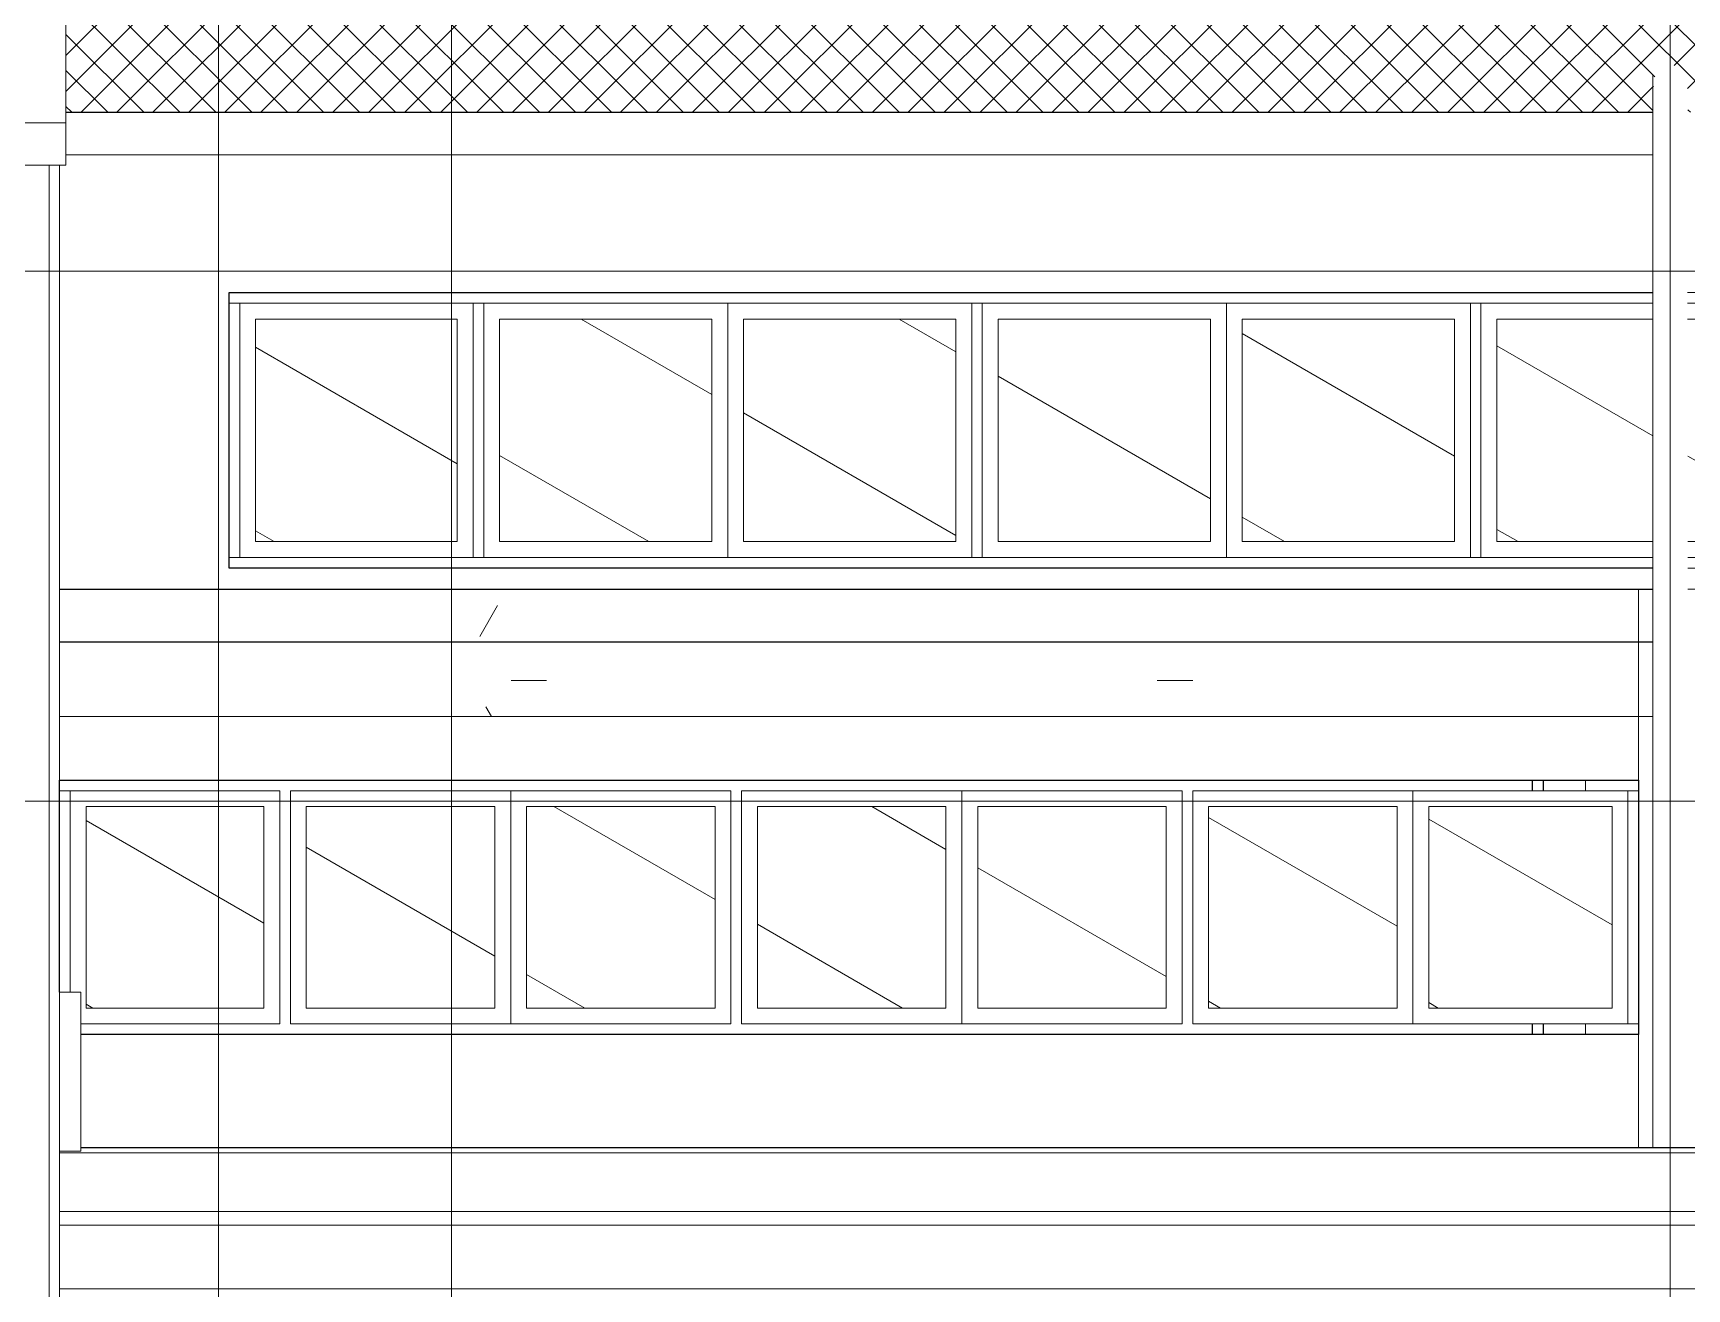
# Model space of a CAD drawing. Extents: x 692141 to 693595, y 1492301 to 1494225.
# Drawn here: x 692300.53 to 692308.34, y 1492380.41 to 1492386.34 of the extents above; entities that cross this region are included whole.
import ezdxf

# ---------------------------------------------------------------- set-up
doc = ezdxf.new("R2010")
doc.units = 0
doc.header["$MEASUREMENT"] = 0
doc.linetypes.add('Centre', pattern=[7937.5, 1587.5, -1190.625, 3968.75, -1190.625])
doc.linetypes.add('Grid Line', pattern=[5556.25, 3175, -793.75, 793.75, -793.75])
for name, color, linetype, lineweight in [('A-COLS', 52, 'Continuous', 5), ('A-FLOR', 192, 'Continuous', 5), ('A-FLOR-LEVL', 8, 'Grid Line', 5), ('A-GENM', 13, 'Continuous', 5), ('A-GLAZ', 151, 'Continuous', 5), ('A-GLAZ-CWMG', 51, 'Continuous', 5), ('A-WALL-PATT', 111, 'Continuous', 5), ('S-BEAM', 12, 'Continuous', 5), ('S-GRID', 1, 'Continuous', 5)]:
    doc.layers.add(name, color=color, linetype=linetype, lineweight=lineweight)
doc.layers.add('A-WALL', color=2, linetype='Continuous')

# ---------------------------------------------------------------- blocks, each defined once
blk = doc.blocks.new('M_Curtain Wall-Awning - M_Curtain Wall-Awning-106993-500_ELEVATION 4')
at = {"layer": 'A-GLAZ'}
h = blk.add_hatch(dxfattribs=at)
h.set_pattern_fill('FP_60', color=256, style=0, pattern_type=2)
h.set_pattern_definition([(150, (48765.708, 6850), (-374.9999999999999, -649.519052838329), [])])
h.paths.add_polyline_path([(48321.06488276528, 6925.000000000934), (49210.35059696392, 6925.000000000934), (49210.35059696392, 7875.000000000926), (48321.06488276528, 7875.000000000926), (48321.06488276528, 6985.714285801818)], flags=0)
at = {"layer": 'A-GLAZ', "color": 7}
for p, q in [((49285.35059696408, 7950.000000000934), (48246.06488276541, 7950.000000000934)), ((48246.06488276541, 7950.000000000934), (48246.06488276541, 6850.000000000933)), ((49285.35059696408, 6850.000000000933), (49285.35059696408, 7950.000000000934)), ((48321.06488276544, 7875.000000000938), (48321.06488276544, 6925.00000000094)), ((49210.35059696408, 7875.000000000938), (48321.06488276544, 7875.000000000938)), ((48321.06488276543, 6925.000000000936), (48321.06488276543, 7875.000000000938)), ((48321.06488276543, 7875.000000000938), (49210.35059696408, 7875.000000000938)), ((49210.35059696408, 6925.00000000094), (49210.35059696408, 7875.000000000938)), ((49210.35059696408, 7875.000000000938), (49210.35059696408, 6925.000000000936)), ((48321.06488276544, 6925.00000000094), (49210.35059696408, 6925.00000000094)), ((49210.35059696408, 6925.000000000936), (48321.06488276543, 6925.000000000936)), ((48246.06488276541, 6850.000000000933), (49285.35059696408, 6850.000000000933))]:
    blk.add_line(p, q, dxfattribs=at)
blk = doc.blocks.new('M_Curtain Wall-Awning - M_Curtain Wall-Awning-104987-500_ELEVATION 4')
at = {"layer": 'A-GLAZ'}
h = blk.add_hatch(dxfattribs=at)
h.set_pattern_fill('FP_61', color=256, style=0, pattern_type=2)
h.set_pattern_definition([(150, (43444.279, 6850), (-374.9999999999999, -649.519052838329), [])])
h.paths.add_polyline_path([(43024.63631146725, 6925.000000000934), (43863.92202597068, 6925.000000000934), (43863.92202597068, 7875.000000000926), (43024.63631146725, 7875.000000000926), (43024.63631146725, 7764.28571450433)], flags=0)
at = {"layer": 'A-GLAZ', "color": 7}
for p, q in [((43938.92202597084, 7950.000000000934), (42949.63631146739, 7950.000000000934)), ((42949.63631146739, 7950.000000000934), (42949.63631146739, 7000.00000000094)), ((43938.92202597084, 6850.000000000933), (43938.92202597084, 7950.000000000934)), ((43024.63631146742, 7875.000000000938), (43024.63631146742, 6925.00000000094)), ((43863.92202597085, 7875.000000000938), (43024.63631146742, 7875.000000000938)), ((43024.6363114674, 6925.000000000936), (43024.6363114674, 7875.000000000938)), ((43024.6363114674, 7875.000000000938), (43863.92202597085, 7875.000000000938)), ((43863.92202597085, 6925.00000000094), (43863.92202597085, 7875.000000000938)), ((43863.92202597085, 7875.000000000938), (43863.92202597085, 6925.000000000936)), ((43024.63631146742, 6925.00000000094), (43863.92202597085, 6925.00000000094)), ((43863.92202597085, 6925.000000000936), (43024.6363114674, 6925.000000000936)), ((42999.63631146736, 6850.000000000933), (43938.92202597084, 6850.000000000933))]:
    blk.add_line(p, q, dxfattribs=at)
blk = doc.blocks.new('Rectangular Mullion - 50 x 200mm-37002-500_ELEVATION 4')
at = {"layer": 'A-GLAZ-CWMG', "color": 7}
for p, q in [((42899.6363114674, 7950.000000000934), (42949.63631146739, 7950.000000000934)), ((42899.6363114674, 7950.000000000934), (42899.6363114674, 7000.000000000946)), ((42949.63631146739, 7950.000000000934), (42949.63631146739, 7000.000000000946))]:
    blk.add_line(p, q, dxfattribs=at)
blk = doc.blocks.new('M_Curtain Wall-Awning - M_Curtain Wall-Awning-104986-500_ELEVATION 4')
at = {"layer": 'A-GLAZ'}
h = blk.add_hatch(dxfattribs=at)
h.set_pattern_fill('FP_96', color=256, style=0, pattern_type=2)
h.set_pattern_definition([(150, (49792.49299999999, 6850), (-374.9999999999999, -649.519052838329), [])])
h.paths.add_polyline_path([(49360.35059711633, 6925.000000000934), (50224.63631131496, 6925.000000000934), (50224.63631131496, 7875.000000000926), (49360.35059711633, 7875.000000000926), (49360.35059711633, 7010.714285802002)], flags=0)
at = {"layer": 'A-GLAZ', "color": 7}
for p, q in [((50299.63631131512, 7950.000000000934), (49285.35059711647, 7950.000000000934)), ((49285.35059711647, 7950.000000000934), (49285.35059711647, 6850.000000000933)), ((50299.63631131512, 6850.000000000933), (50299.63631131512, 7950.000000000934)), ((49360.35059711649, 7875.000000000938), (49360.35059711649, 6925.00000000094)), ((50224.63631131513, 7875.000000000938), (49360.35059711649, 7875.000000000938)), ((49360.35059711647, 6925.000000000936), (49360.35059711647, 7875.000000000938)), ((49360.35059711647, 7875.000000000938), (50224.63631131513, 7875.000000000938)), ((50224.63631131513, 6925.00000000094), (50224.63631131513, 7875.000000000938)), ((50224.63631131513, 7875.000000000938), (50224.63631131513, 6925.000000000936)), ((49360.35059711649, 6925.00000000094), (50224.63631131513, 6925.00000000094)), ((50224.63631131513, 6925.000000000936), (49360.35059711647, 6925.000000000936)), ((49285.35059711647, 6850.000000000933), (50299.63631131512, 6850.000000000933))]:
    blk.add_line(p, q, dxfattribs=at)
blk = doc.blocks.new('Rectangular Mullion - 50 x 200mm-37003-500_ELEVATION 4')
at = {"layer": 'A-GLAZ-CWMG', "color": 7}
for p, q in [((65999.63631146737, 7950.000000000934), (66049.63631146737, 7950.000000000934)), ((65999.63631146737, 6850.000000000933), (65999.63631146737, 7950.000000000934)), ((66049.63631146737, 6850.000000000933), (66049.63631146737, 7950.000000000934)), ((66049.63631146737, 6850.000000000933), (65999.63631146737, 6850.000000000933))]:
    blk.add_line(p, q, dxfattribs=at)
blk = doc.blocks.new('HAVI-DC_R19_AR_102_MEZZANINE FLOOR_rvt-2-500_ELEVATION 4')
at = {"layer": 'A-WALL', "color": 7}
for p, q in [((50416.93631146248, 8650), (42899.63631146738, 8650)), ((42899.6363114674, 7000.000000000906), (42899.6363114674, 8000.000000000934)), ((42899.6363114674, 8000.000000000934), (50349.63631146753, 8000.000000000934)), ((50349.63631146753, 8000.000000000934), (50349.63631146753, 6800.000000000934)), ((50349.63631146753, 6800.000000000934), (42999.63631146736, 6800.000000000934))]:
    blk.add_line(p, q, dxfattribs=at)
at = {"lineweight": 5}
for name, p in [('Rectangular Mullion - 50 x 200mm-37002-500_ELEVATION 4', (0, 0)), ('M_Curtain Wall-Awning - M_Curtain Wall-Awning-104987-500_ELEVATION 4', (0, 0)), ('M_Curtain Wall-Awning - M_Curtain Wall-Awning-106993-500_ELEVATION 4', (-4257.14285679458, 0)), ('M_Curtain Wall-Awning - M_Curtain Wall-Awning-106993-500_ELEVATION 4', (-3217.857142595939, 0)), ('M_Curtain Wall-Awning - M_Curtain Wall-Awning-106993-500_ELEVATION 4', (-2128.571428397292, 0)), ('M_Curtain Wall-Awning - M_Curtain Wall-Awning-106993-500_ELEVATION 4', (-1089.285714198652, 0)), ('M_Curtain Wall-Awning - M_Curtain Wall-Awning-106993-500_ELEVATION 4', (0, 0)), ('M_Curtain Wall-Awning - M_Curtain Wall-Awning-104986-500_ELEVATION 4', (0, 0)), ('Rectangular Mullion - 50 x 200mm-37003-500_ELEVATION 4', (-15699.99999999985, 0))]:
    blk.add_blockref(name, p, dxfattribs=at)
blk = doc.blocks.new('M_Curtain Wall-Awning - M_Curtain Wall-Awning-V149-500_ELEVATION 4')
at = {"layer": 'A-GLAZ'}
h = blk.add_hatch(dxfattribs=at)
h.set_pattern_fill('FP_107', color=256, style=0, pattern_type=2)
h.set_pattern_definition([(150, (50169.371, 9050), (-374.9999999999999, -649.519052838329), [])])
h.paths.add_polyline_path([(50657.52897224083, 9125), (50657.52897224083, 10174.99999999997), (50582.33631146235, 10174.99999999997), (50582.33631146235, 9125)], flags=0)
h.paths.add_polyline_path([(49681.21302309303, 9125), (50416.93631146236, 9125), (50416.93631146236, 10174.99999999997), (49681.21302309303, 10174.99999999997), (49681.21302309303, 10101.31594914751)], flags=0)
at = {"layer": 'A-GLAZ', "color": 7}
for p, q in [((50417.89121009197, 10250), (49606.21302309318, 10250)), ((49606.21302309318, 10250), (49606.21302309318, 9050)), ((50732.52897224099, 10250), (50581.38141283302, 10250)), ((50732.52897224099, 9050), (50732.52897224099, 10250)), ((49681.21302309319, 10175), (49681.21302309319, 9125.000000000007)), ((50417.93112729953, 10175), (49681.21302309319, 10175)), ((49681.21302309318, 9125.000000000002), (49681.21302309318, 10175)), ((49681.21302309318, 10175), (50417.93112729953, 10175)), ((50657.528972241, 10175), (50581.34149562549, 10175)), ((50581.34149562549, 10175), (50657.528972241, 10175)), ((50657.528972241, 9125.000000000007), (50657.528972241, 10175)), ((50657.528972241, 10175), (50657.528972241, 9125.000000000002)), ((49681.21302309319, 9125.000000000007), (50416.93631146249, 9125.000000000007)), ((50416.93631146249, 9125.000000000002), (49681.21302309318, 9125.000000000002)), ((50582.33631146248, 9125.000000000007), (50657.528972241, 9125.000000000007)), ((50657.528972241, 9125.000000000002), (50582.33631146248, 9125.000000000002)), ((49606.21302309318, 9050), (50416.93631146248, 9050)), ((50582.33631146247, 9050), (50732.52897224099, 9050))]:
    blk.add_line(p, q, dxfattribs=at)
blk = doc.blocks.new('M_Curtain Wall-Awning - M_Curtain Wall-Awning-V147-500_ELEVATION 4')
at = {"layer": 'A-GLAZ'}
h = blk.add_hatch(dxfattribs=at)
h.set_pattern_fill('FP_105', color=256, style=0, pattern_type=2)
h.set_pattern_definition([(150, (59567.399, 9050), (-374.9999999999999, -649.519052838329), [])])
h.paths.add_polyline_path([(60068.05656542337, 9125), (60068.05656542337, 10174.99999999997), (59066.74061627554, 10174.99999999997), (59066.74061627554, 9125), (59804.04692431461, 9125)], flags=0)
at = {"layer": 'A-GLAZ', "color": 7}
for p, q in [((60143.05656542351, 10250), (58991.74061627569, 10250)), ((58991.74061627569, 10250), (58991.74061627569, 9050)), ((60143.05656542351, 9050), (60143.05656542351, 10250)), ((59066.74061627571, 10175), (59066.74061627571, 9125.000000000007)), ((60068.05656542352, 10175), (59066.74061627571, 10175)), ((59066.7406162757, 9125.000000000002), (59066.7406162757, 10175)), ((59066.7406162757, 10175), (60068.05656542352, 10175)), ((60068.05656542352, 9125.000000000007), (60068.05656542352, 10175)), ((60068.05656542352, 10175), (60068.05656542352, 9125.000000000002)), ((59066.74061627571, 9125.000000000007), (60068.05656542352, 9125.000000000007)), ((60068.05656542352, 9125.000000000002), (59066.7406162757, 9125.000000000002)), ((58991.74061627569, 9050), (60143.05656542351, 9050))]:
    blk.add_line(p, q, dxfattribs=at)
blk = doc.blocks.new('Rectangular Mullion - 50 x 200mm-121005-500_ELEVATION 4')
at = {"layer": 'A-GLAZ-CWMG', "color": 7}
for p, q in [((43699.63327704932, 10250), (43699.63327704932, 10300)), ((44875.94922650192, 10300), (43699.63327704932, 10300)), ((44875.94922650192, 10250), (43699.63327704932, 10250))]:
    blk.add_line(p, q, dxfattribs=at)
blk = doc.blocks.new('Rectangular Mullion - 50 x 200mm-V153-500_ELEVATION 4')
at = {"layer": 'A-GLAZ-CWMG', "color": 7}
for p, q in [((50417.86459862031, 10300), (49581.21302309318, 10300)), ((50417.89121009201, 10250), (49581.21302309318, 10250)), ((50757.52897224099, 10250), (50581.38141283306, 10250)), ((50757.52897224099, 10300), (50581.40802430475, 10300))]:
    blk.add_line(p, q, dxfattribs=at)
blk = doc.blocks.new('Rectangular Mullion - 50 x 200mm-V151-500_ELEVATION 4')
at = {"layer": 'A-GLAZ-CWMG', "color": 7}
for p, q in [((60168.05656542351, 10300), (58991.7406162757, 10300)), ((60168.05656542351, 10250), (58991.7406162757, 10250))]:
    blk.add_line(p, q, dxfattribs=at)
blk = doc.blocks.new('Rectangular Mullion - 50 x 200mm-V152-500_ELEVATION 4')
at = {"layer": 'A-GLAZ-CWMG', "color": 7}
for p, q in [((58991.7406162757, 10300), (57815.42466712788, 10300)), ((58991.7406162757, 10250), (57815.42466712788, 10250))]:
    blk.add_line(p, q, dxfattribs=at)
blk = doc.blocks.new('Rectangular Mullion - 50 x 200mm-V156-500_ELEVATION 4')
at = {"layer": 'A-GLAZ-CWMG', "color": 7}
for p, q in [((49581.21302309318, 9050), (50416.9363114625, 9050)), ((49581.21302309318, 9000), (50416.9363114625, 9000)), ((50582.33631146249, 9050), (50757.52897224099, 9050)), ((50582.33631146249, 9000), (50757.52897224099, 9000))]:
    blk.add_line(p, q, dxfattribs=at)
blk = doc.blocks.new('Rectangular Mullion - 50 x 200mm-122652-500_ELEVATION 4')
at = {"layer": 'A-GLAZ-CWMG', "color": 7}
for p, q in [((61344.37251457132, 9050), (62520.68846371913, 9050)), ((61344.37251457132, 9000), (62520.68846371913, 9000))]:
    blk.add_line(p, q, dxfattribs=at)
blk = doc.blocks.new('Rectangular Mullion - 50 x 200mm-V155-500_ELEVATION 4')
at = {"layer": 'A-GLAZ-CWMG', "color": 7}
for p, q in [((57815.42466712788, 9050), (58991.7406162757, 9050)), ((57815.42466712788, 9000), (58991.7406162757, 9000))]:
    blk.add_line(p, q, dxfattribs=at)
blk = doc.blocks.new('Rectangular Mullion - 50 x 200mm-75960-500_ELEVATION 4')
at = {"layer": 'A-GLAZ-CWMG', "color": 7}
for p, q in [((43699.63327704932, 10250), (43749.63327704931, 10250)), ((43699.63327704932, 10250), (43699.63327704932, 9050)), ((43749.63327704931, 10250), (43749.63327704931, 9050)), ((43749.63327704931, 9050), (43699.63327704932, 9050))]:
    blk.add_line(p, q, dxfattribs=at)
blk = doc.blocks.new('M_Curtain Wall-Awning - M_Curtain Wall-Awning-121571-500_ELEVATION 4')
at = {"layer": 'A-GLAZ'}
h = blk.add_hatch(dxfattribs=at)
h.set_pattern_fill('FP_108', color=256, style=0, pattern_type=2)
h.set_pattern_definition([(150, (44300.291, 9050), (-374.9999999999999, -649.519052838329), [])])
h.paths.add_polyline_path([(44775.94922650176, 9125), (44775.94922650176, 10174.99999999997), (43824.63327704913, 10174.99999999997), (43824.63327704913, 9125)], flags=0)
at = {"layer": 'A-GLAZ', "color": 7}
for p, q in [((44850.94922650191, 10250), (43749.6332770493, 10250)), ((43749.6332770493, 10250), (43749.6332770493, 9050)), ((44850.94922650191, 9050), (44850.94922650191, 10250)), ((43824.63327704931, 10175), (43824.63327704931, 9125.000000000007)), ((44775.94922650192, 10175), (43824.63327704931, 10175)), ((43824.6332770493, 9125.000000000002), (43824.6332770493, 10175)), ((43824.6332770493, 10175), (44775.94922650192, 10175)), ((44775.94922650192, 9125.000000000007), (44775.94922650192, 10175)), ((44775.94922650192, 10175), (44775.94922650192, 9125.000000000002)), ((43824.63327704931, 9125.000000000007), (44775.94922650192, 9125.000000000007)), ((44775.94922650192, 9125.000000000002), (43824.6332770493, 9125.000000000002)), ((43749.6332770493, 9050), (44850.94922650191, 9050))]:
    blk.add_line(p, q, dxfattribs=at)
blk = doc.blocks.new('Rectangular Mullion - 50 x 200mm-121010-500_ELEVATION 4')
at = {"layer": 'A-GLAZ-CWMG', "color": 7}
for p, q in [((43699.63327704932, 9000), (43699.63327704932, 9050)), ((43699.63327704932, 9050), (44875.94922650192, 9050)), ((43699.63327704932, 9000), (44875.94922650192, 9000))]:
    blk.add_line(p, q, dxfattribs=at)
blk = doc.blocks.new('HAVI-DC_R19_AR_103_LEVEL 2 FLOOR_rvt-2-500_ELEVATION 4')
at = {"layer": 'A-FLOR', "color": 7}
for p, q in [((42899.63631146737, 8900), (50416.93631146246, 8900)), ((50416.93631146246, 8650), (42899.63631146737, 8650))]:
    blk.add_line(p, q, dxfattribs=at)
at = {"layer": 'A-WALL', "color": 7}
for p, q in [((43699.63327704931, 9000), (43699.63327704931, 10300)), ((43699.63327704931, 10300), (50417.86459862028, 10300)), ((50416.93631146248, 9000), (43699.63327704931, 9000)), ((42899.63631146738, 8899.99999999991), (50416.93631146246, 8899.99999999991))]:
    blk.add_line(p, q, dxfattribs=at)
at = {"lineweight": 5}
for name, p in [('Rectangular Mullion - 50 x 200mm-121005-500_ELEVATION 4', (0, 0)), ('Rectangular Mullion - 50 x 200mm-75960-500_ELEVATION 4', (0, 0)), ('M_Curtain Wall-Awning - M_Curtain Wall-Awning-121571-500_ELEVATION 4', (0, 0)), ('Rectangular Mullion - 50 x 200mm-V152-500_ELEVATION 4', (-12939.47544062597, 0)), ('M_Curtain Wall-Awning - M_Curtain Wall-Awning-V147-500_ELEVATION 4', (-14090.79138977377, 0)), ('Rectangular Mullion - 50 x 200mm-V151-500_ELEVATION 4', (-12939.47544062596, 0)), ('M_Curtain Wall-Awning - M_Curtain Wall-Awning-V147-500_ELEVATION 4', (-12939.47544062595, 0)), ('Rectangular Mullion - 50 x 200mm-V152-500_ELEVATION 4', (-10586.84354233033, 0)), ('M_Curtain Wall-Awning - M_Curtain Wall-Awning-V147-500_ELEVATION 4', (-11738.15949147814, 0)), ('Rectangular Mullion - 50 x 200mm-V151-500_ELEVATION 4', (-10586.84354233033, 0)), ('M_Curtain Wall-Awning - M_Curtain Wall-Awning-V147-500_ELEVATION 4', (-10586.84354233032, 0)), ('Rectangular Mullion - 50 x 200mm-V153-500_ELEVATION 4', (0, 0)), ('M_Curtain Wall-Awning - M_Curtain Wall-Awning-V149-500_ELEVATION 4', (0, 0)), ('Rectangular Mullion - 50 x 200mm-121010-500_ELEVATION 4', (0, 0)), ('Rectangular Mullion - 50 x 200mm-V155-500_ELEVATION 4', (-12939.47544062597, 0)), ('Rectangular Mullion - 50 x 200mm-122652-500_ELEVATION 4', (-15292.10733892126, 0)), ('Rectangular Mullion - 50 x 200mm-V155-500_ELEVATION 4', (-10586.84354233033, 0)), ('Rectangular Mullion - 50 x 200mm-122652-500_ELEVATION 4', (-12939.47544062563, 0)), ('Rectangular Mullion - 50 x 200mm-V156-500_ELEVATION 4', (0, 0))]:
    blk.add_blockref(name, p, dxfattribs=at)
blk = doc.blocks.new('HAVI-DC_R19_AR_120_STRUCTURE_rvt-2-500_ELEVATION 4')
at = {"layer": 'S-BEAM'}
h = blk.add_hatch(dxfattribs=at)
h.set_pattern_fill('FP_109', color=256, style=0, pattern_type=2)
h.set_pattern_definition([(0, (212730.054, 1200), (4064, 1016), [167.64, -2880.36, 167.64, -2880.36, -16256]), (0, (212730.054, 1200), (4064, 1016), [-6096, 167.64, -5928.36, 167.64, -2880.36, -7112]), (0, (212730.054, 1200), (4064, 1016), [-15240, 167.64, -1864.36, 167.64, -4912.36]), (120, (214254.054, 1708), (-2911.881810244989, 3011.527240979959), [167.64, -2880.36, 167.64, -2880.36, -16256]), (120, (214254.054, 1708), (-2911.881810244989, 3011.527240979959), [-6095.999999999999, 167.64, -5928.359999999999, 167.64, -2880.36, -7111.999999999999]), (120, (214254.054, 1708), (-2911.881810244989, 3011.527240979959), [-15240, 167.64, -1864.36, 167.64, -4912.359999999999]), (240, (214762.054, 3740), (-1152.118189755009, -4027.527240979959), [167.64, -2880.36, 167.64, -2880.36, -16256]), (240, (214762.054, 3740), (-1152.118189755009, -4027.527240979959), [-6096, 167.64, -5928.36, 167.64, -2880.36, -7112]), (240, (214762.054, 3740), (-1152.118189755009, -4027.527240979959), [-15240, 167.64, -1864.36, 167.64, -4912.36])])
h.paths.add_polyline_path([(59649.56025583679, 8299.999999999984), (60067.18998852181, 8299.999999999984), (60445.93319183488, 8900.000000000022), (50582.33631146234, 8900.000000000022), (50582.33631146234, 8299.999999999984), (59520.2334240425, 8299.999999999984)], flags=0)
h.paths.add_polyline_path([(66099.63631146718, 8299.999999999984), (66099.63631146718, 8900.000000000022), (64553.33943109457, 8900.000000000022), (64932.08263440667, 8299.999999999984), (66083.77043708453, 8299.999999999984)], flags=0)
h.paths.add_polyline_path([(42899.6363114671, 8299.999999999984), (50416.93631146233, 8299.999999999984), (50416.93631146233, 8900.000000000022), (42899.6363114671, 8900.000000000022), (42899.6363114671, 8893.673849618533)], flags=0)
h.paths.add_polyline_path([(64631.31600888485, 8299.999999999984), (64736.51093957786, 8299.999999999984), (64357.76773626576, 8900.000000000022), (60641.50488666382, 8900.000000000022), (60262.76168335074, 8299.999999999984), (64513.83955889204, 8299.999999999984)], flags=0)
at = {"layer": 'S-BEAM', "color": 7}
for p, q in [((42899.63631146738, 8899.999999999998), (50416.93631146246, 8899.999999999998)), ((50416.93631146248, 8299.999999999998), (42899.63631146738, 8299.999999999998))]:
    blk.add_line(p, q, dxfattribs=at)
blk = doc.blocks.new('M_Rectangular Column - 200 x 300mm-1141244-500_ELEVATION 4')
at = {"layer": 'A-COLS'}
for p, q in [((50349.63631146752, 8900.000000000002), (50416.9363114625, 8900.000000000002)), ((50349.63631146752, 8900.000000000002), (50349.63631146752, 6266.47714666522)), ((50582.33631146249, 8900.000000000002), (50649.63631146752, 8900.000000000002)), ((50649.63631146752, 6266.47714666522), (50649.63631146752, 8900.000000000002))]:
    blk.add_line(p, q, dxfattribs=at)
blk = doc.blocks.new('FACADE ELE 01 - FACADE ELE 01-146035-500_ELEVATION 4')
at = {"layer": 'A-WALL-PATT'}
h = blk.add_hatch(dxfattribs=at)
h.set_pattern_fill('FP_43', color=47, style=0, pattern_type=2)
h.set_pattern_definition([(0, (49899.636, -10299.629), (0, 90), []), (90, (49899.636, -10299.629), (-90, 5.51091059616309e-15), [])])
h.paths.add_polyline_path([(49849.63631146763, 6800.000000000949), (49899.6363114676, 6800.000000000949), (49899.6363114676, 6850.000000000903), (49849.63631146763, 6850.000000000903)], flags=0)
h.paths.add_polyline_path([(49849.63631146763, 7950.00000000093), (49899.6363114676, 7950.00000000093), (49899.6363114676, 8000.000000000953), (49849.63631146763, 8000.000000000953)], flags=0)
at = {"layer": 'A-WALL', "color": 7}
for p, q in [((49849.63631146826, 7950.00000000093), (49849.63631146826, 8000.000000000933)), ((49849.63631146817, 7950.000000000934), (49849.63631146817, 8000.000000000939)), ((49849.63631146779, 7950.000000000942), (49849.63631146779, 8000.000000000945)), ((49849.63631146791, 7950.00000000093), (49849.63631146791, 8000.000000000933)), ((49899.63631146826, 8000.000000000933), (49899.63631146826, 7950.00000000093)), ((49899.63631146817, 8000.000000000936), (49899.63631146817, 7950.000000000932)), ((49899.63631146778, 8000.000000000945), (49899.63631146778, 7950.000000000943)), ((49899.63631146791, 8000.000000000934), (49899.63631146791, 7950.00000000093)), ((49849.63631146824, 6800.00000000095), (49849.63631146824, 6850.00000000091)), ((49849.63631146816, 6800.000000000952), (49849.63631146816, 6850.000000000913)), ((49849.63631146779, 6800.000000000957), (49849.63631146779, 6850.000000000917)), ((49849.63631146795, 6800.000000000948), (49849.63631146794, 6850.000000000909)), ((49899.63631146823, 6850.00000000091), (49899.63631146823, 6800.000000000949)), ((49899.63631146815, 6850.000000000911), (49899.63631146815, 6800.000000000953)), ((49899.63631146778, 6850.000000000917), (49899.63631146778, 6800.000000000957)), ((49899.63631146794, 6850.000000000909), (49899.63631146795, 6800.000000000948))]:
    blk.add_line(p, q, dxfattribs=at)
blk = doc.blocks.new('METAL SHEET WINDOW OPENING - 5000 x 0600-248178-500_ELEVATION 4')
at = {"layer": 'A-GENM', "color": 7}
for p, q in [((42649.6363114673, 6250.000000000939), (42649.6363114673, 7000.000000000934)), ((42649.63631146735, 6350.000000000934), (42649.63631146735, 6950.000000000934)), ((42899.63631146728, 7000.000000000934), (42999.63631146731, 7000.000000000934)), ((42999.63631146731, 7000.000000000934), (42999.63631146731, 6250.000000000939)), ((42999.63631146736, 6300.00000000094), (42999.63631146736, 6950.000000000934)), ((42999.63631146731, 6250.000000000939), (42899.63631146728, 6250.000000000939))]:
    blk.add_line(p, q, dxfattribs=at)
blk = doc.blocks.new('Walls 2 - Walls 2-316770-500_ELEVATION 4')
at = {"layer": 'A-WALL-PATT'}
h = blk.add_hatch(dxfattribs=at)
h.set_pattern_fill('FP_50', color=49, style=0, pattern_type=2)
h.set_pattern_definition([(45, (266899.66, 0), (-84.8528137423857, 84.8528137423857), []), (135, (266899.66, 0), (-84.8528137423857, -84.85281374238569), [])])
h.paths.add_polyline_path([(165725.033616764, 9099.999999999663), (159938.7526985987, 9422.33144578243), (160166.8933036091, 9099.999999999663), (164466.1054704802, 9099.999999999663)], flags=0)
h.paths.add_polyline_path([(109518.5247337433, 9099.999999999663), (111964.2575772016, 9099.999999999663), (110500.3483715241, 11168.30331996044), (109035.9069201185, 9099.999999999663), (109439.2276390238, 9099.999999999663)], flags=0)
h.paths.add_polyline_path([(99575.62917185752, 9099.999999999663), (108833.2465033203, 9099.999999999663), (110431.2569855498, 11347.14811610698), (110451.3893613049, 11360.12131372091), (110491.6162692514, 11378.03770539385), (110535.4815488925, 11369.04402118268), (110573.4719991573, 11343.44292353153), (110613.2310564947, 11295.11208163809), (112166.893303609, 9099.999999999663), (122416.9363114623, 9099.999999999663), (122422.0920828179, 11304.83352235996), (122434.280801053, 11333.57159757265), (122465.2814898869, 11364.3526064163), (122487.866874337, 11372.89807580033), (122511.4057485874, 11372.89807580037), (122533.9911330375, 11364.35260641644), (122553.7932941595, 11347.93515054572), (122569.2079786273, 11324.9028557513), (122578.9863803801, 11296.52298055726), (122582.3363114623, 11269.05679897658), (122582.3363114623, 9099.999999999663), (132833.2465033204, 9099.999999999663), (134081.3427552906, 10862.74826084876), (49899.63631146726, 15552.18721658816), (49899.63631146726, 14546.68701532904), (32099.64734712276, 14546.68701532904), (32099.64734712276, 12231.99238689879), (32479.64734712274, 12231.99238689879), (32479.64734712274, 12057.47501844791), (42369.6363114671, 12057.47501844791), (42369.6363114671, 12231.99238689883), (42929.63631146718, 12231.99238689883), (42929.63631146718, 11150.00000000003), (50416.93631146233, 11150.00000000003), (50422.09208281825, 11304.83352236068), (50434.28080105393, 11333.57159757383), (50465.281489887, 11364.3526064163), (50487.86687433705, 11372.89807580044), (50511.40574858748, 11372.8980758004), (50533.99113303752, 11364.35260641637), (50553.79329415954, 11347.93515054572), (50569.2079786274, 11324.90285575126), (50578.98638038018, 11296.52298055719), (50582.33631146234, 11239.82652702776), (50582.33631146234, 11150.00000000003), (61866.22020425883, 11150.00000000003), (61966.94550729638, 11301.06777850591), (61997.14501371959, 11322.75017457541), (62029.28265719483, 11332.99879199162), (62059.48216361817, 11330.57749624065), (62084.10102681731, 11315.77833132467), (62100.16984855504, 11290.38629494489), (62105.750491779, 11257.4640414353), (62095.71540026084, 11211.10251214242), (62068.16693325013, 11150.00000000003), (62937.48072384544, 11150.00000000003), (62899.10277437821, 11220.98248044986), (62893.52213115423, 11257.46404143513), (62899.10277437823, 11290.38629494489), (62915.17159611599, 11315.77833132481), (62943.90868069955, 11330.90768150253), (62969.98996573844, 11332.99879199159), (63002.12760921371, 11322.75017457537), (63032.32711563678, 11301.06777850595), (63074.06582815055, 11243.44578068922), (63133.05241867427, 11150.00000000003), (66099.63631146724, 11150.00000000003), (66099.6363114672, 12600.00000000005), (74899.63631066507, 12600.00000000005), (74899.6363106651, 9099.999999999663), (84572.18092627234, 9099.999999999663), (85969.561560856, 11302.94603136955), (85997.14501371968, 11322.75017457551), (86029.28265719484, 11332.99879199166), (86059.48216361826, 11330.57749624072), (86084.1010268173, 11315.77833132485), (86100.16984855503, 11290.38629494499), (86105.75049177906, 11257.46404143523), (86095.71540026092, 11211.10251214239), (86077.27075843433, 11174.52140533927), (84767.75262110129, 9099.999999999663), (88231.52000182866, 9099.999999999663), (86899.10277437826, 11220.98248044968), (86893.52213115424, 11257.4640414353), (86899.10277437823, 11290.38629494499), (86915.17159611596, 11315.77833132485), (86939.79045931506, 11330.57749624076), (86969.98996573802, 11332.99879199173), (87016.18214631766, 11312.65941230302), (87032.32711563677, 11301.06777850605), (87074.06582815057, 11243.44578068926), (88427.09169665749, 9099.999999999663), (98416.93631146228, 9099.999999999663), (98422.09208281749, 11304.83352235881), (98434.28080105287, 11333.57159757241), (98465.28148988695, 11364.35260641633), (98487.866874337, 11372.8980758004), (98511.40574858742, 11372.89807580044), (98533.99113303746, 11364.35260641637), (98553.79329415949, 11347.93515054568), (98569.20797862735, 11324.90285575123), (98578.98638038014, 11296.52298055723), (98582.33631146229, 11269.0567989764), (98582.33631146229, 9099.999999999663), (99453.05272110083, 9099.999999999663)], flags=0)
h.paths.add_polyline_path([(159964.2575772017, 9099.999999999663), (159727.7995432287, 9434.082834372779), (157365.6204265807, 9565.670743884175), (157035.9069201187, 9099.999999999663), (159756.3128359027, 9099.999999999663)], flags=0)
h.paths.add_polyline_path([(156833.2465033204, 9099.999999999663), (157170.6500664448, 9576.531792449972), (146582.3363114622, 10166.36601054505), (146582.3363114622, 9099.999999999663), (156616.4510795178, 9099.999999999663)], flags=0)
h.paths.add_polyline_path([(145637.1689076169, 9099.999999999663), (146416.9363114623, 9099.999999999663), (146416.9363114623, 10175.57980812701), (134953.6436132292, 10814.15573644956), (136166.893303609, 9099.999999999663), (145626.9349321704, 9099.999999999663)], flags=0)
h.paths.add_polyline_path([(135732.8838347653, 9099.999999999663), (135964.2575772016, 9099.999999999663), (134742.6904578592, 10825.90712503998), (134276.3131154265, 10851.88721228307), (133035.9069201186, 9099.999999999663), (135684.0393702846, 9099.999999999663)], flags=0)
at = {"layer": 'A-WALL', "color": 7}
blk.add_line((42929.63631146728, 11150), (50417.41220360145, 11150), dxfattribs=at)

msp = doc.modelspace()

# ---------------------------------------------------------------- hatches: boundary and pattern name
at = {"layer": 'A-WALL-PATT'}
h = msp.add_hatch(dxfattribs=at)
h.set_pattern_fill('FP_33', color=8, scale=0.001, style=0, pattern_type=2)
h.set_pattern_definition([(90, (692295.6080524233, 1492376.213383746), (-0.5, 3.061616997868383e-17), [])])
h.paths.add_polyline_path([(692300.4080527348, 1492378.913383747), (692300.6580527348, 1492378.913383747), (692300.6580527348, 1492385.713383746), (692300.4080527348, 1492385.713383746), (692300.4080527348, 1492379.007072163)], flags=0)

# ---------------------------------------------------------------- linework, layer by layer
at = {"layer": 'A-FLOR-LEVL', "linetype": 'Centre'}
for p, q in [((692278.3000830481, 1492385.213383747), (692547.7862502306, 1492385.213383747)), ((692278.3000830481, 1492382.713383747), (692547.7862502306, 1492382.713383747))]:
    msp.add_line(p, q, dxfattribs=at)
at = {"layer": 'A-WALL-PATT', "color": 8}
for p, q in [((692300.6880527348, 1492385.914147714), (692300.6880527348, 1492387.049750566)), ((692308.1753527347, 1492386.141226093), (692308.1753527347, 1492381.079860893)), ((692300.6880527348, 1492385.963383746), (692308.175828627, 1492385.963383746)), ((692289.6780637704, 1492385.913383747), (692300.6880527348, 1492385.913383747)), ((692300.1280527348, 1492385.914147714), (692300.6880527348, 1492385.914147714)), ((692300.6880527348, 1492385.713383746), (692300.6880527348, 1492385.914147714)), ((692300.6880527348, 1492385.713383746), (692300.6880527348, 1492385.913383747)), ((692308.1759350728, 1492385.763383746), (692300.6880527348, 1492385.763383746)), ((692300.6880527348, 1492385.713383746), (692289.6780637704, 1492385.713383746)), ((692300.6880527348, 1492385.713383746), (692300.1280527348, 1492385.713383746)), ((692300.6580527348, 1492385.713383746), (692300.6580527348, 1492378.913383747)), ((692300.6580527348, 1492385.213383746), (692300.6580527348, 1492382.813383746)), ((692307.8580527349, 1492382.813383746), (692307.8580527349, 1492382.763383747)), ((692307.8580527349, 1492382.813383746), (692307.8580527349, 1492382.763383747)), ((692307.8580527349, 1492381.663383747), (692307.8580527349, 1492381.613383746)), ((692307.8580527349, 1492381.663383747), (692307.8580527349, 1492381.613383746)), ((692300.6580527348, 1492381.063383746), (692300.6580527348, 1492381.055860893)), ((692300.6580527348, 1492380.778383747), (692300.6580527348, 1492381.063383746)), ((692328.7580527348, 1492381.055860893), (692300.6580527348, 1492381.055860893)), ((692300.7580527348, 1492381.079860893), (692328.7580527348, 1492381.079860893)), ((692328.7580527348, 1492381.078383747), (692300.7580527348, 1492381.078383747)), ((692300.6580527348, 1492380.713383747), (692300.6580527348, 1492380.778383747)), ((692328.7080527348, 1492380.778383747), (692300.6580527348, 1492380.778383747)), ((692328.7580527348, 1492380.778383747), (692300.6580527348, 1492380.778383747)), ((692300.6580527348, 1492380.413383747), (692300.6580527348, 1492380.713383747)), ((692328.7580527348, 1492380.713383747), (692300.6580527348, 1492380.713383747)), ((692328.7080527348, 1492380.713383747), (692300.6580527348, 1492380.713383747)), ((692328.7580527348, 1492380.413383747), (692300.6580527348, 1492380.413383747))]:
    msp.add_line(p, q, dxfattribs=at)
at = {"layer": 'S-GRID', "linetype": 'Grid Line'}
for p, q in [((692301.4081710421, 1492359.597277335), (692301.4081710421, 1492428.913383747)), ((692302.5080527348, 1492359.597277335), (692302.5080527348, 1492428.913383747)), ((692308.2580527348, 1492366.092463748), (692308.2580527348, 1492428.913383747))]:
    msp.add_line(p, q, dxfattribs=at)

# ---------------------------------------------------------------- block references
at = {"layer": 'A-WALL-PATT', "color": 8, "xscale": 0.001, "yscale": 0.001, "zscale": 0.001}
for name in ['FACADE ELE 01 - FACADE ELE 01-146035-500_ELEVATION 4', 'Walls 2 - Walls 2-316770-500_ELEVATION 4', 'HAVI-DC_R19_AR_103_LEVEL 2 FLOOR_rvt-2-500_ELEVATION 4', 'HAVI-DC_R19_AR_120_STRUCTURE_rvt-2-500_ELEVATION 4', 'M_Rectangular Column - 200 x 300mm-1141244-500_ELEVATION 4', 'HAVI-DC_R19_AR_102_MEZZANINE FLOOR_rvt-2-500_ELEVATION 4', 'METAL SHEET WINDOW OPENING - 5000 x 0600-248178-500_ELEVATION 4']:
    msp.add_blockref(name, (692257.7584164233, 1492374.813383746), dxfattribs=at)

doc.saveas('drawing.dxf')
